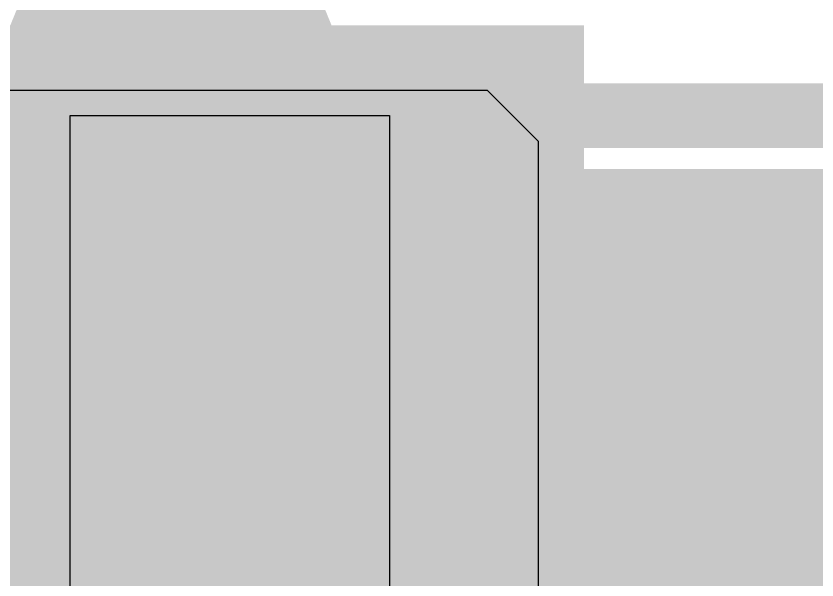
# Model space of a CAD drawing. Header units: inches. Extents: x -0.16 to 1.73, y -0.16 to 1.34.
# Drawn here: x 0.44306 to 0.46775, y 0.28107 to 0.29845 of the extents above; entities that cross this region are included whole.
import ezdxf

# ---------------------------------------------------------------- set-up
doc = ezdxf.new("R2010")
doc.units = ezdxf.units.IN
doc.header["$MEASUREMENT"] = 0
for name, color, linetype in [('Bottom Layer', 5, 'Continuous'), ('Mechanical 15', 56, 'Continuous'), ('Top Layer', 1, 'Continuous'), ('Top Paste', 8, 'Continuous'), ('Top Solder', 216, 'Continuous')]:
    doc.layers.add(name, color=color, linetype=linetype)

# ---------------------------------------------------------------- blocks, each defined once
blk = doc.blocks.new('R0402_25')
at = {"layer": 'Top Layer'}
blk.add_hatch(color=1, dxfattribs=at).paths.add_polyline_path([(0.005905, 0.01063), (0.028175, 0.01063), (0.028175, -0.01063), (0.005905, -0.01063)])
at = {"layer": 'Top Solder'}
blk.add_hatch(color=216, dxfattribs=at).paths.add_polyline_path([(0.003905, 0.01263), (0.030175, 0.01263), (0.030175, -0.01263), (0.003905, -0.01263)])
at = {"layer": 'Mechanical 15'}
for p, q in [((0.0099, -0.009842), (0.0099, 0.009844)), ((0.019742, 0.009844), (0.019742, -0.009842)), ((0.019742, -0.009842), (0.0099, -0.009842)), ((0.0099, -0.009842), (0.0099, -0.009842))]:
    blk.add_line(p, q, dxfattribs=at)
for points in [[(0.019685, 0.009843, 0.002, 0.002, 0), (0.019685, -0.009842, 0.002, 0.002, 0)], [(0.019685, -0.009842, 0.002, 0.002, 0), (-0.019685, -0.009842, 0.002, 0.002, 0)]]:
    blk.add_lwpolyline(points, format="xyseb", dxfattribs=at)
blk.add_lwpolyline([(0.019185, -0.009842, 0.001, 0.001, 1), (0.020185, -0.009842, 0.001, 0.001, 1)], format="xyseb", close=True, dxfattribs=at)
blk.add_lwpolyline([(0.019185, -0.009842, 0.001, 0.001, 1), (0.020185, -0.009842, 0.001, 0.001, 1)], format="xyseb", close=True, dxfattribs=at)
at = {"layer": 'Top Paste'}
for p, q in [((0.005315, -0.009055), (0.005315, 0.009055)), ((0.00689, -0.01063), (0.005315, -0.009055)), ((0.005315, -0.009055), (0.005315, -0.009055)), ((0.0266, -0.01063), (0.00689, -0.01063))]:
    blk.add_line(p, q, dxfattribs=at)

msp = doc.modelspace()

# ---------------------------------------------------------------- hatches: boundary and pattern name
at = {"layer": 'Top Layer'}
msp.add_hatch(color=1, dxfattribs=at).paths.add_polyline_path([(0.451833, 0.304046), (0.451873, 0.302526), (0.451993, 0.301166), (0.452193, 0.299966), (0.452473, 0.298926), (0.452833, 0.298046), (0.453273, 0.297326), (0.453793, 0.296766), (0.454393, 0.296366), (0.455073, 0.296126), (0.455833, 0.296046), (0.439833, 0.296046), (0.440593, 0.296126), (0.441273, 0.296366), (0.441873, 0.296766), (0.442393, 0.297326), (0.442833, 0.298046), (0.443193, 0.298926), (0.443473, 0.299966), (0.443673, 0.301166), (0.443793, 0.302526), (0.443833, 0.304046)])

# ---------------------------------------------------------------- linework, layer by layer
at = {"layer": 'Bottom Layer'}
msp.add_lwpolyline([(0.376573, 0.281236, 0.025, 0.025, 0), (0.604673, 0.281236, 0.025, 0.025, 0)], format="xyseb", dxfattribs=at)
at = {"layer": 'Top Layer'}
msp.add_lwpolyline([(0.447833, 0.285536, 0.008, 0.008, 0), (0.447833, 0.346876, 0.008, 0.008, 0)], format="xyseb", dxfattribs=at)
msp.add_lwpolyline([(0.445833, 0.285536, 0.004, 0.004, 1), (0.449833, 0.285536, 0.004, 0.004, 1)], format="xyseb", close=True, dxfattribs=at)

# ---------------------------------------------------------------- block references
at = {"rotation": 180}
msp.add_blockref('R0402_25', (0.464473, 0.285536), dxfattribs=at)

doc.saveas('drawing.dxf')
